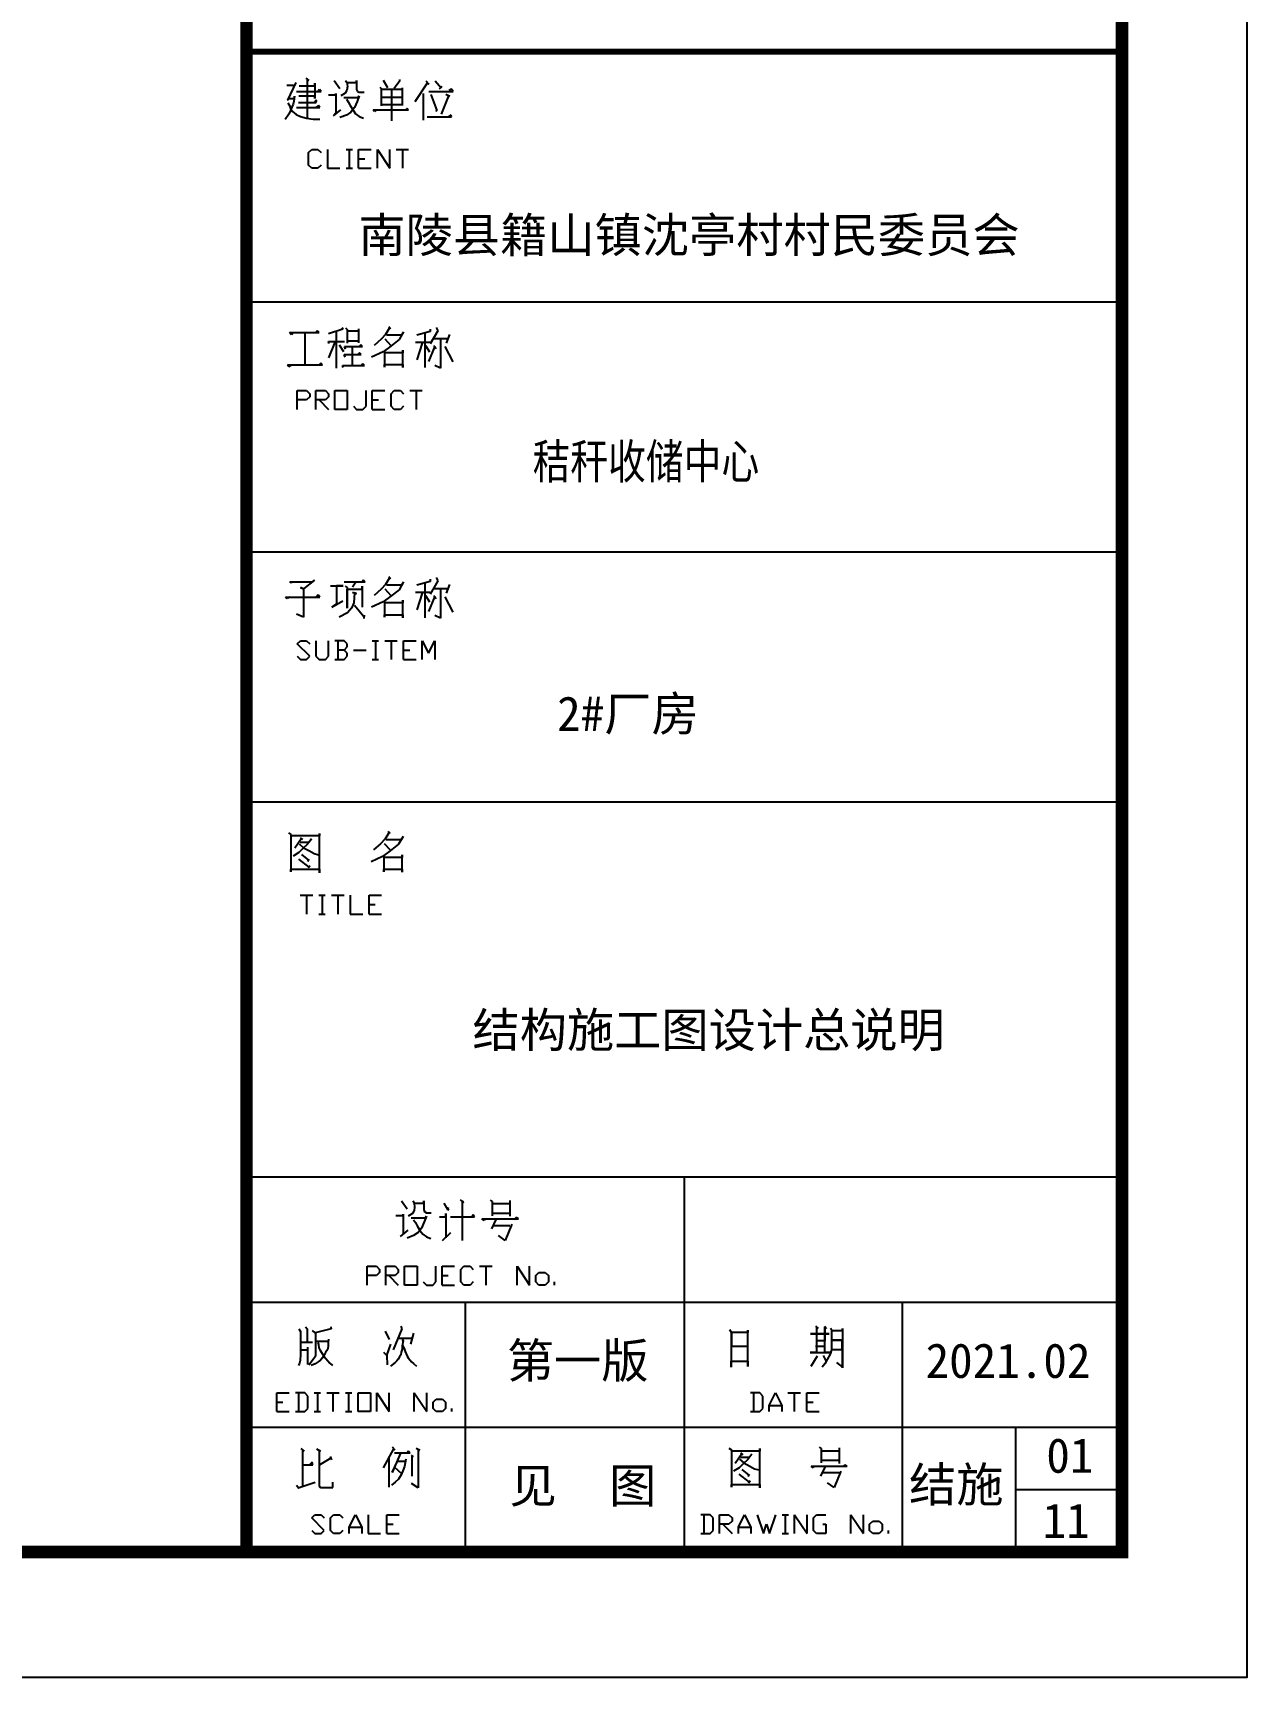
# Model space of a CAD drawing. Extents: x -307088 to 5640332, y -3541089 to -2181377.
# Drawn here: x 5553968 to 5563676, y -3063089 to -3049939 of the extents above; entities that cross this region are included whole.
import ezdxf

# ---------------------------------------------------------------- set-up
doc = ezdxf.new("R2010")
doc.units = 0
doc.header["$LTSCALE"] = 100
doc.header["$MEASUREMENT"] = 0
doc.layers.add('PUB_TITLE', color=4, linetype='CONTINUOUS')
doc.layers.add('WINDOW_TEXT', color=7, linetype='CONTINUOUS')
doc.styles.add('图签2', font='simhei.ttf', dxfattribs={"height": 1000})

# ---------------------------------------------------------------- blocks, each defined once
blk = doc.blocks.new('A$C14C63DED')
at = {"layer": 'PUB_TITLE'}
for p, q in [((373, 11756), (425, 11756)), ((443, 11777), (376, 11637)), ((450, 11707), (646, 11707)), ((471, 11752), (597, 11752)), ((523, 11812), (548, 11794)), ((534, 11801), (534, 11497)), ((548, 11794), (534, 11801)), ((597, 11773), (597, 11651)), ((597, 11752), (597, 11773)), ((632, 11721), (621, 11707)), ((646, 11707), (632, 11721)), ((751, 11794), (796, 11731)), ((852, 11717), (838, 11693)), ((842, 11794), (852, 11777)), ((852, 11777), (856, 11745)), ((856, 11745), (852, 11717)), ((856, 11777), (929, 11777)), ((929, 11794), (929, 11721)), ((929, 11777), (929, 11794)), ((929, 11721), (936, 11707)), ((936, 11707), (950, 11700)), ((1115, 11742), (1125, 11731)), ((1125, 11731), (1125, 11591)), ((1132, 11724), (1293, 11724)), ((1143, 11798), (1178, 11738)), ((1209, 11721), (1209, 11472)), ((1276, 11791), (1230, 11731)), ((1269, 11801), (1276, 11791)), ((1293, 11735), (1293, 11595)), ((1493, 11773), (1395, 11623)), ((1482, 11791), (1507, 11766)), ((1507, 11766), (1493, 11773)), ((1507, 11707), (1703, 11707)), ((1559, 11791), (1605, 11735)), ((1612, 11745), (1591, 11724)), ((1605, 11735), (1612, 11745)), ((1685, 11728), (1668, 11714)), ((1703, 11707), (1685, 11728)), ((376, 11637), (390, 11651)), ((380, 11616), (394, 11595)), ((390, 11651), (432, 11651)), ((394, 11595), (401, 11570)), ((411, 11581), (401, 11553)), ((422, 11605), (411, 11581)), ((429, 11630), (422, 11605)), ((432, 11668), (429, 11630)), ((432, 11651), (432, 11668)), ((450, 11577), (635, 11577)), ((464, 11619), (607, 11619)), ((597, 11668), (467, 11668)), ((604, 11633), (593, 11623)), ((597, 11651), (597, 11668)), ((611, 11623), (604, 11637)), ((607, 11637), (604, 11633)), ((625, 11595), (604, 11577)), ((607, 11619), (607, 11637)), ((635, 11577), (625, 11595)), ((705, 11679), (765, 11679)), ((765, 11689), (765, 11532)), ((765, 11679), (765, 11689)), ((838, 11693), (803, 11672)), ((828, 11658), (943, 11658)), ((849, 11644), (863, 11623)), ((863, 11623), (877, 11595)), ((877, 11595), (901, 11556)), ((912, 11577), (884, 11542)), ((933, 11626), (912, 11577)), ((950, 11672), (933, 11626)), ((943, 11658), (950, 11672)), ((950, 11700), (989, 11700)), ((1125, 11602), (1293, 11602)), ((1129, 11661), (1293, 11661)), ((1461, 11689), (1461, 11476)), ((1524, 11682), (1570, 11553)), ((1664, 11672), (1605, 11525)), ((1643, 11686), (1675, 11668)), ((1675, 11668), (1664, 11672)), ((387, 11525), (359, 11483)), ((401, 11553), (387, 11525)), ((401, 11570), (418, 11546)), ((418, 11546), (446, 11521)), ((446, 11521), (481, 11507)), ((481, 11507), (530, 11493)), ((530, 11493), (583, 11486)), ((583, 11486), (635, 11486)), ((744, 11511), (803, 11560)), ((765, 11532), (744, 11511)), ((849, 11518), (796, 11497)), ((884, 11542), (849, 11518)), ((901, 11556), (922, 11528)), ((922, 11528), (950, 11507)), ((950, 11507), (985, 11493)), ((1062, 11560), (1346, 11560)), ((1073, 11546), (1062, 11560)), ((1087, 11556), (1073, 11546)), ((1335, 11570), (1321, 11560)), ((1346, 11560), (1335, 11570)), ((1493, 11504), (1689, 11504)), ((1570, 11563), (1563, 11546)), ((1570, 11553), (1570, 11563)), ((1685, 11518), (1668, 11507)), ((1689, 11504), (1685, 11518)), ((546, 11218), (571, 11243)), ((546, 11118), (546, 11218)), ((571, 11243), (621, 11243)), ((621, 11243), (646, 11218)), ((696, 11243), (696, 11093)), ((846, 11243), (896, 11243)), ((871, 11243), (871, 11093)), ((946, 11243), (1046, 11243)), ((946, 11093), (946, 11243)), ((1096, 11243), (1196, 11093)), ((1096, 11093), (1096, 11243)), ((1196, 11093), (1196, 11243)), ((1246, 11243), (1346, 11243)), ((1296, 11243), (1296, 11093)), ((571, 11093), (546, 11118)), ((621, 11093), (571, 11093)), ((646, 11118), (621, 11093)), ((696, 11093), (796, 11093)), ((846, 11093), (896, 11093)), ((946, 11168), (996, 11168)), ((946, 11093), (1046, 11093)), ((50, 10025), (7050, 10025)), ((392, 9778), (630, 9778)), ((410, 9760), (392, 9778)), ((424, 9778), (410, 9760)), ((515, 9778), (515, 9519)), ((515, 9774), (515, 9519)), ((616, 9792), (602, 9774)), ((630, 9778), (616, 9792)), ((819, 9806), (704, 9767)), ((767, 9788), (767, 9494)), ((812, 9820), (819, 9806)), ((840, 9816), (854, 9802)), ((854, 9802), (854, 9694)), ((854, 9792), (949, 9792)), ((945, 9809), (945, 9697)), ((1162, 9764), (1127, 9725)), ((1194, 9816), (1162, 9764)), ((1169, 9760), (1288, 9760)), ((1187, 9827), (1201, 9809)), ((1201, 9809), (1194, 9816)), ((1306, 9785), (1271, 9722)), ((1288, 9760), (1306, 9785)), ((1519, 9788), (1411, 9757)), ((1474, 9774), (1474, 9498)), ((1519, 9806), (1519, 9788)), ((1579, 9792), (1519, 9687)), ((1540, 9732), (1663, 9732)), ((1565, 9820), (1579, 9792)), ((1600, 9732), (1600, 9494)), ((1673, 9764), (1645, 9694)), ((704, 9708), (833, 9708)), ((707, 9690), (704, 9708)), ((756, 9701), (704, 9575)), ((791, 9680), (826, 9627)), ((830, 9603), (966, 9603)), ((837, 9582), (830, 9603)), ((833, 9666), (977, 9666)), ((840, 9645), (833, 9666)), ((858, 9711), (949, 9711)), ((893, 9662), (893, 9515)), ((952, 9617), (938, 9599)), ((963, 9680), (945, 9662)), ((966, 9603), (952, 9617)), ((977, 9666), (963, 9680)), ((1141, 9624), (1050, 9582)), ((1127, 9725), (1071, 9676)), ((1204, 9669), (1141, 9624)), ((1145, 9634), (1152, 9627)), ((1152, 9627), (1152, 9501)), ((1155, 9729), (1204, 9676)), ((1299, 9617), (1159, 9617)), ((1271, 9722), (1204, 9669)), ((1299, 9638), (1299, 9617)), ((1299, 9498), (1299, 9638)), ((1400, 9701), (1519, 9701)), ((1453, 9694), (1411, 9561)), ((1481, 9676), (1512, 9624)), ((1554, 9669), (1505, 9547)), ((1544, 9676), (1565, 9652)), ((1635, 9666), (1698, 9543)), ((378, 9519), (658, 9519)), ((389, 9505), (378, 9519)), ((406, 9515), (389, 9505)), ((644, 9533), (630, 9519)), ((658, 9519), (644, 9533)), ((816, 9515), (994, 9515)), ((823, 9498), (816, 9515)), ((980, 9529), (966, 9512)), ((994, 9515), (980, 9529)), ((1152, 9522), (1299, 9522)), ((1152, 9501), (1152, 9522)), ((1299, 9522), (1299, 9498)), ((1600, 9494), (1554, 9515)), ((455, 9314), (530, 9314)), ((455, 9164), (455, 9314)), ((530, 9239), (455, 9239)), ((530, 9314), (555, 9289)), ((555, 9264), (530, 9239)), ((555, 9289), (555, 9264)), ((605, 9314), (680, 9314)), ((605, 9164), (605, 9314)), ((680, 9239), (605, 9239)), ((630, 9239), (705, 9164)), ((680, 9314), (705, 9289)), ((705, 9264), (680, 9239)), ((705, 9289), (705, 9264)), ((755, 9314), (855, 9314)), ((755, 9164), (755, 9314)), ((855, 9314), (855, 9164)), ((1005, 9189), (1005, 9314)), ((1055, 9314), (1155, 9314)), ((1055, 9164), (1055, 9314)), ((1055, 9239), (1105, 9239)), ((1205, 9289), (1230, 9314)), ((1205, 9189), (1205, 9289)), ((1230, 9314), (1280, 9314)), ((1280, 9314), (1305, 9289)), ((1355, 9314), (1455, 9314)), ((1405, 9314), (1405, 9164)), ((855, 9164), (755, 9164)), ((905, 9189), (930, 9164)), ((930, 9164), (980, 9164)), ((980, 9164), (1005, 9189)), ((1055, 9164), (1155, 9164)), ((1230, 9164), (1205, 9189)), ((1280, 9164), (1230, 9164)), ((1305, 9189), (1280, 9164)), ((50, 8025), (7050, 8025)), ((396, 7785), (578, 7785)), ((406, 7774), (396, 7785)), ((417, 7785), (406, 7774)), ((592, 7799), (504, 7729)), ((578, 7785), (592, 7799)), ((830, 7785), (998, 7785)), ((924, 7781), (896, 7743)), ((984, 7799), (973, 7785)), ((998, 7785), (984, 7799)), ((1162, 7764), (1127, 7725)), ((1194, 7816), (1162, 7764)), ((1169, 7760), (1288, 7760)), ((1187, 7827), (1201, 7809)), ((1201, 7809), (1194, 7816)), ((1306, 7785), (1271, 7722)), ((1288, 7760), (1306, 7785)), ((1519, 7788), (1411, 7757)), ((1474, 7774), (1474, 7498)), ((1519, 7806), (1519, 7788)), ((1579, 7792), (1519, 7687)), ((1565, 7820), (1579, 7792)), ((1673, 7764), (1645, 7694)), ((361, 7662), (637, 7662)), ((375, 7652), (361, 7662)), ((392, 7666), (375, 7652)), ((480, 7739), (504, 7729)), ((504, 7729), (480, 7739)), ((504, 7729), (504, 7501)), ((623, 7680), (609, 7666)), ((637, 7662), (623, 7680)), ((721, 7753), (823, 7753)), ((732, 7582), (819, 7634)), ((770, 7753), (770, 7606)), ((823, 7753), (770, 7753)), ((837, 7750), (854, 7739)), ((854, 7739), (854, 7575)), ((854, 7725), (973, 7725)), ((854, 7575), (854, 7725)), ((896, 7701), (928, 7690)), ((914, 7697), (907, 7617)), ((928, 7690), (914, 7697)), ((973, 7750), (973, 7582)), ((973, 7725), (973, 7750)), ((1127, 7725), (1071, 7676)), ((1204, 7669), (1141, 7624)), ((1145, 7634), (1152, 7627)), ((1152, 7627), (1152, 7501)), ((1155, 7729), (1204, 7676)), ((1271, 7722), (1204, 7669)), ((1299, 7638), (1299, 7617)), ((1299, 7498), (1299, 7638)), ((1400, 7701), (1519, 7701)), ((1453, 7694), (1411, 7561)), ((1481, 7676), (1512, 7624)), ((1554, 7669), (1505, 7547)), ((1540, 7732), (1663, 7732)), ((1544, 7676), (1565, 7652)), ((1600, 7732), (1600, 7494)), ((1635, 7666), (1698, 7543)), ((504, 7501), (448, 7526)), ((770, 7606), (732, 7582)), ((858, 7536), (791, 7501)), ((889, 7575), (858, 7536)), ((907, 7617), (889, 7575)), ((914, 7599), (987, 7508)), ((991, 7519), (987, 7491)), ((987, 7508), (991, 7519)), ((1141, 7624), (1050, 7582)), ((1152, 7522), (1299, 7522)), ((1152, 7501), (1152, 7522)), ((1299, 7617), (1159, 7617)), ((1299, 7522), (1299, 7498)), ((1600, 7494), (1554, 7515)), ((455, 7289), (480, 7314)), ((555, 7189), (455, 7289)), ((480, 7314), (530, 7314)), ((530, 7314), (555, 7289)), ((605, 7314), (605, 7189)), ((705, 7189), (705, 7314)), ((830, 7314), (755, 7314)), ((780, 7314), (780, 7164)), ((830, 7239), (780, 7239)), ((855, 7289), (830, 7314)), ((830, 7239), (855, 7264)), ((855, 7214), (830, 7239)), ((855, 7264), (855, 7289)), ((905, 7239), (1005, 7239)), ((1055, 7314), (1105, 7314)), ((1080, 7314), (1080, 7164)), ((1155, 7314), (1255, 7314)), ((1205, 7314), (1205, 7164)), ((1305, 7314), (1405, 7314)), ((1305, 7164), (1305, 7314)), ((1305, 7239), (1355, 7239)), ((1455, 7314), (1505, 7214)), ((1455, 7164), (1455, 7314)), ((1505, 7214), (1555, 7314)), ((1555, 7314), (1555, 7164)), ((455, 7189), (480, 7164)), ((480, 7164), (530, 7164)), ((530, 7164), (555, 7189)), ((605, 7189), (630, 7164)), ((630, 7164), (680, 7164)), ((680, 7164), (705, 7189)), ((755, 7164), (830, 7164)), ((830, 7164), (855, 7189)), ((855, 7189), (855, 7214)), ((1055, 7164), (1105, 7164)), ((1305, 7164), (1405, 7164)), ((50, 6025), (7050, 6025)), ((1182, 5791), (1196, 5773)), ((384, 5777), (405, 5763)), ((405, 5763), (405, 5465)), ((632, 5752), (405, 5752)), ((489, 5731), (436, 5654)), ((471, 5689), (506, 5658)), ((478, 5738), (496, 5724)), ((478, 5703), (548, 5703)), ((496, 5724), (489, 5731)), ((538, 5686), (499, 5651)), ((506, 5658), (552, 5633)), ((569, 5728), (538, 5686)), ((548, 5703), (569, 5728)), ((632, 5773), (632, 5752)), ((632, 5458), (632, 5773)), ((1122, 5689), (1066, 5640)), ((1157, 5728), (1122, 5689)), ((1150, 5693), (1199, 5640)), ((1189, 5780), (1157, 5728)), ((1164, 5724), (1283, 5724)), ((1196, 5773), (1189, 5780)), ((1266, 5686), (1199, 5633)), ((1301, 5749), (1266, 5686)), ((1283, 5724), (1301, 5749)), ((468, 5619), (422, 5591)), ((464, 5567), (548, 5504)), ((499, 5651), (468, 5619)), ((489, 5605), (545, 5560)), ((548, 5567), (538, 5549)), ((545, 5560), (548, 5567)), ((552, 5633), (590, 5612)), ((590, 5612), (625, 5602)), ((1136, 5588), (1045, 5546)), ((1199, 5633), (1136, 5588)), ((1140, 5598), (1147, 5591)), ((1147, 5591), (1147, 5465)), ((1294, 5581), (1154, 5581)), ((1294, 5602), (1294, 5581)), ((1294, 5462), (1294, 5602)), ((405, 5486), (632, 5486)), ((405, 5465), (405, 5486)), ((555, 5514), (541, 5497)), ((548, 5504), (555, 5514)), ((632, 5486), (632, 5458)), ((1147, 5486), (1294, 5486)), ((1147, 5465), (1147, 5486)), ((1294, 5486), (1294, 5462)), ((479, 5278), (579, 5278)), ((529, 5278), (529, 5128)), ((629, 5278), (679, 5278)), ((654, 5278), (654, 5128)), ((729, 5278), (829, 5278)), ((779, 5278), (779, 5128)), ((879, 5278), (879, 5128)), ((1029, 5278), (1129, 5278)), ((1029, 5128), (1029, 5278)), ((1029, 5203), (1079, 5203)), ((629, 5128), (679, 5128)), ((879, 5128), (979, 5128)), ((1029, 5128), (1129, 5128)), ((50, 3025), (7050, 3025)), ((3549, 3025), (3549, 25)), ((1288, 2833), (1334, 2770)), ((1379, 2833), (1390, 2816)), ((1390, 2816), (1393, 2784)), ((1393, 2784), (1390, 2756)), ((1393, 2816), (1467, 2816)), ((1467, 2833), (1467, 2760)), ((1467, 2816), (1467, 2833)), ((1628, 2816), (1659, 2760)), ((1666, 2770), (1645, 2781)), ((1659, 2760), (1666, 2770)), ((1757, 2844), (1785, 2819)), ((1775, 2833), (1775, 2518)), ((1785, 2819), (1775, 2833)), ((1999, 2840), (2013, 2830)), ((2009, 2812), (2153, 2812)), ((2013, 2830), (2013, 2714)), ((2156, 2837), (2156, 2711)), ((1243, 2718), (1302, 2718)), ((1302, 2728), (1302, 2571)), ((1302, 2718), (1302, 2728)), ((1376, 2732), (1341, 2711)), ((1365, 2697), (1481, 2697)), ((1390, 2756), (1376, 2732)), ((1386, 2683), (1400, 2662)), ((1400, 2662), (1414, 2634)), ((1414, 2634), (1439, 2595)), ((1470, 2665), (1449, 2616)), ((1467, 2760), (1474, 2746)), ((1488, 2711), (1470, 2665)), ((1474, 2746), (1488, 2739)), ((1481, 2697), (1488, 2711)), ((1488, 2739), (1526, 2739)), ((1593, 2707), (1642, 2707)), ((1642, 2732), (1642, 2539)), ((1642, 2707), (1642, 2732)), ((1680, 2707), (1873, 2707)), ((1862, 2725), (1852, 2707)), ((1873, 2707), (1862, 2725)), ((1932, 2690), (2223, 2690)), ((1950, 2676), (1932, 2690)), ((1957, 2686), (1950, 2676)), ((2009, 2735), (2153, 2735)), ((2044, 2686), (2009, 2609)), ((2020, 2637), (2156, 2637)), ((2170, 2648), (2118, 2518)), ((2205, 2700), (2188, 2686)), ((2223, 2690), (2205, 2700)), ((1281, 2550), (1341, 2599)), ((1302, 2571), (1281, 2550)), ((1386, 2557), (1334, 2536)), ((1421, 2581), (1386, 2557)), ((1449, 2616), (1421, 2581)), ((1439, 2595), (1460, 2567)), ((1460, 2567), (1488, 2546)), ((1488, 2546), (1523, 2532)), ((1617, 2518), (1684, 2581)), ((2118, 2518), (2065, 2557)), ((1013, 2311), (1088, 2311)), ((1013, 2161), (1013, 2311)), ((1088, 2236), (1013, 2236)), ((1088, 2311), (1113, 2286)), ((1113, 2261), (1088, 2236)), ((1113, 2286), (1113, 2261)), ((1163, 2311), (1238, 2311)), ((1163, 2161), (1163, 2311)), ((1238, 2236), (1163, 2236)), ((1188, 2236), (1263, 2161)), ((1238, 2311), (1263, 2286)), ((1263, 2261), (1238, 2236)), ((1263, 2286), (1263, 2261)), ((1313, 2311), (1413, 2311)), ((1313, 2161), (1313, 2311)), ((1413, 2311), (1413, 2161)), ((1563, 2186), (1563, 2311)), ((1613, 2311), (1713, 2311)), ((1613, 2161), (1613, 2311)), ((1613, 2236), (1663, 2236)), ((1763, 2286), (1788, 2311)), ((1763, 2186), (1763, 2286)), ((1788, 2311), (1838, 2311)), ((1838, 2311), (1863, 2286)), ((1913, 2311), (2013, 2311)), ((1963, 2311), (1963, 2161)), ((2213, 2311), (2313, 2161)), ((2213, 2161), (2213, 2311)), ((2313, 2161), (2313, 2311)), ((2363, 2236), (2388, 2261)), ((2363, 2186), (2363, 2236)), ((2388, 2261), (2438, 2261)), ((2438, 2261), (2463, 2236)), ((2463, 2236), (2463, 2186)), ((1413, 2161), (1313, 2161)), ((1463, 2186), (1488, 2161)), ((1488, 2161), (1538, 2161)), ((1538, 2161), (1563, 2186)), ((1613, 2161), (1713, 2161)), ((1788, 2161), (1763, 2186)), ((1838, 2161), (1788, 2161)), ((1863, 2186), (1838, 2161)), ((2388, 2161), (2363, 2186)), ((2438, 2161), (2388, 2161)), ((2463, 2186), (2438, 2161)), ((2513, 2161), (2513, 2186)), ((50, 2025), (7050, 2025)), ((1799, 2025), (1799, 25)), ((5291, 2025), (5291, 25)), ((468, 1810), (482, 1789)), ((482, 1789), (482, 1589)), ((521, 1827), (535, 1810)), ((535, 1810), (535, 1705)), ((598, 1778), (577, 1796)), ((727, 1810), (598, 1778)), ((601, 1782), (601, 1593)), ((605, 1712), (706, 1712)), ((706, 1729), (703, 1701)), ((724, 1827), (727, 1810)), ((1158, 1792), (1189, 1726)), ((1291, 1810), (1221, 1642)), ((1259, 1736), (1375, 1736)), ((1284, 1831), (1291, 1810)), ((1294, 1729), (1301, 1715)), ((1301, 1715), (1294, 1673)), ((1385, 1775), (1361, 1687)), ((3911, 1806), (3925, 1785)), ((3925, 1785), (3925, 1505)), ((3928, 1782), (3928, 1673)), ((4058, 1782), (3928, 1782)), ((4058, 1799), (4058, 1782)), ((4058, 1509), (4058, 1799)), ((4558, 1771), (4709, 1771)), ((4674, 1771), (4558, 1771)), ((4600, 1831), (4621, 1813)), ((4674, 1715), (4604, 1715)), ((4607, 1824), (4607, 1621)), ((4621, 1813), (4607, 1824)), ((4670, 1831), (4688, 1813)), ((4674, 1824), (4674, 1771)), ((4674, 1621), (4674, 1824)), ((4674, 1771), (4674, 1715)), ((4709, 1771), (4674, 1771)), ((4719, 1817), (4726, 1799)), ((4726, 1799), (4726, 1642)), ((4726, 1796), (4814, 1796)), ((4733, 1719), (4810, 1719)), ((4814, 1719), (4733, 1719)), ((4810, 1719), (4810, 1642)), ((4814, 1813), (4814, 1498)), ((4814, 1796), (4814, 1813)), ((4814, 1498), (4814, 1719)), ((482, 1589), (479, 1572)), ((482, 1705), (577, 1705)), ((486, 1642), (538, 1642)), ((538, 1663), (538, 1526)), ((601, 1593), (591, 1575)), ((619, 1701), (626, 1684)), ((626, 1684), (629, 1659)), ((629, 1659), (636, 1642)), ((636, 1642), (654, 1614)), ((657, 1579), (640, 1561)), ((654, 1614), (668, 1593)), ((671, 1600), (657, 1579)), ((668, 1593), (685, 1572)), ((682, 1621), (671, 1600)), ((692, 1638), (682, 1621)), ((699, 1652), (692, 1638)), ((703, 1673), (699, 1652)), ((703, 1701), (703, 1673)), ((1144, 1624), (1172, 1596)), ((1172, 1596), (1203, 1687)), ((1172, 1596), (1175, 1523)), ((1273, 1586), (1263, 1568)), ((1284, 1603), (1273, 1586)), ((1287, 1624), (1284, 1603)), ((1294, 1649), (1287, 1624)), ((1294, 1673), (1294, 1649)), ((1298, 1680), (1305, 1663)), ((1305, 1663), (1312, 1645)), ((1312, 1645), (1319, 1628)), ((1319, 1628), (1326, 1610)), ((1326, 1610), (1333, 1593)), ((1333, 1593), (1343, 1579)), ((1343, 1579), (1357, 1561)), ((3928, 1673), (4061, 1673)), ((4555, 1621), (4716, 1621)), ((4607, 1621), (4555, 1621)), ((4611, 1593), (4562, 1509)), ((4600, 1673), (4674, 1673)), ((4660, 1596), (4681, 1554)), ((4716, 1621), (4674, 1621)), ((4716, 1607), (4691, 1565)), ((4726, 1642), (4716, 1607)), ((4810, 1642), (4733, 1642)), ((472, 1537), (465, 1516)), ((479, 1558), (472, 1537)), ((479, 1572), (479, 1558)), ((591, 1575), (549, 1519)), ((598, 1530), (566, 1516)), ((622, 1547), (598, 1530)), ((640, 1561), (622, 1547)), ((685, 1572), (699, 1554)), ((699, 1554), (717, 1537)), ((717, 1537), (738, 1516)), ((1238, 1540), (1200, 1512)), ((1252, 1554), (1238, 1540)), ((1263, 1568), (1252, 1554)), ((1357, 1561), (1368, 1547)), ((1368, 1547), (1385, 1533)), ((1385, 1533), (1410, 1512)), ((3925, 1551), (4058, 1551)), ((3925, 1505), (3925, 1551)), ((4058, 1551), (4058, 1509)), ((4674, 1530), (4653, 1505)), ((4691, 1565), (4674, 1530)), ((4768, 1540), (4814, 1505)), ((291, 1298), (391, 1298)), ((291, 1148), (291, 1298)), ((291, 1223), (341, 1223)), ((516, 1298), (441, 1298)), ((466, 1298), (466, 1148)), ((541, 1273), (516, 1298)), ((541, 1173), (541, 1273)), ((591, 1298), (641, 1298)), ((616, 1298), (616, 1148)), ((691, 1298), (791, 1298)), ((741, 1298), (741, 1148)), ((841, 1298), (891, 1298)), ((866, 1298), (866, 1148)), ((941, 1298), (1041, 1298)), ((941, 1148), (941, 1298)), ((1041, 1298), (1041, 1148)), ((1091, 1298), (1191, 1148)), ((1091, 1148), (1091, 1298)), ((1191, 1148), (1191, 1298)), ((1391, 1298), (1491, 1148)), ((1391, 1148), (1391, 1298)), ((1491, 1148), (1491, 1298)), ((1541, 1223), (1566, 1248)), ((1541, 1173), (1541, 1223)), ((1566, 1248), (1616, 1248)), ((1616, 1248), (1641, 1223)), ((1641, 1223), (1641, 1173)), ((4154, 1298), (4079, 1298)), ((4104, 1298), (4104, 1148)), ((4179, 1273), (4154, 1298)), ((4179, 1173), (4179, 1273)), ((4229, 1198), (4279, 1298)), ((4229, 1198), (4329, 1198)), ((4229, 1148), (4229, 1198)), ((4279, 1298), (4329, 1198)), ((4329, 1198), (4329, 1148)), ((4379, 1298), (4479, 1298)), ((4429, 1298), (4429, 1148)), ((4529, 1298), (4629, 1298)), ((4529, 1148), (4529, 1298)), ((4529, 1223), (4579, 1223)), ((291, 1148), (391, 1148)), ((441, 1148), (516, 1148)), ((516, 1148), (541, 1173)), ((591, 1148), (641, 1148)), ((841, 1148), (891, 1148)), ((1041, 1148), (941, 1148)), ((1566, 1148), (1541, 1173)), ((1616, 1148), (1566, 1148)), ((1641, 1173), (1616, 1148)), ((1691, 1148), (1691, 1173)), ((4079, 1148), (4154, 1148)), ((4154, 1148), (4179, 1173)), ((4529, 1148), (4629, 1148)), ((50, 1025), (7050, 1025)), ((6197, 1025), (6197, 25)), ((483, 853), (511, 832)), ((497, 839), (497, 549)), ((609, 850), (641, 832)), ((630, 839), (630, 556)), ((718, 790), (728, 762)), ((1225, 850), (1141, 699)), ((1215, 867), (1236, 843)), ((1281, 815), (1215, 661)), ((1236, 843), (1225, 850)), ((1232, 818), (1358, 818)), ((1344, 832), (1334, 818)), ((1358, 818), (1344, 832)), ((1365, 801), (1383, 787)), ((1372, 790), (1372, 633)), ((1383, 787), (1372, 790)), ((1407, 857), (1435, 839)), ((1421, 846), (1421, 538)), ((1435, 839), (1421, 846)), ((3905, 857), (3926, 843)), ((3926, 843), (3926, 545)), ((4153, 832), (3926, 832)), ((4010, 811), (3957, 734)), ((3999, 818), (4017, 804)), ((4017, 804), (4010, 811)), ((4090, 808), (4059, 766)), ((4069, 783), (4090, 808)), ((4153, 853), (4153, 832)), ((4153, 538), (4153, 853)), ((4629, 864), (4643, 853)), ((4640, 836), (4783, 836)), ((4643, 853), (4643, 738)), ((4787, 860), (4787, 734)), ((497, 724), (581, 724)), ((574, 745), (553, 724)), ((581, 724), (574, 745)), ((725, 776), (630, 720)), ((1187, 776), (1187, 545)), ((1215, 661), (1257, 752)), ((1232, 703), (1288, 654)), ((1257, 752), (1320, 752)), ((1299, 675), (1285, 643)), ((1313, 710), (1299, 675)), ((1323, 769), (1313, 710)), ((3989, 699), (3943, 671)), ((4020, 731), (3989, 699)), ((3992, 769), (4027, 738)), ((3999, 783), (4069, 783)), ((4010, 685), (4066, 640)), ((4059, 766), (4020, 731)), ((4027, 738), (4073, 713)), ((4073, 713), (4111, 692)), ((4111, 692), (4146, 682)), ((4563, 713), (4853, 713)), ((4580, 699), (4563, 713)), ((4587, 710), (4580, 699)), ((4640, 759), (4783, 759)), ((4675, 710), (4640, 633)), ((4650, 661), (4787, 661)), ((4801, 671), (4748, 542)), ((4836, 724), (4818, 710)), ((4853, 713), (4836, 724)), ((448, 559), (469, 535)), ((462, 538), (599, 584)), ((630, 556), (630, 549)), ((630, 549), (644, 542)), ((644, 542), (739, 542)), ((739, 542), (739, 584)), ((1239, 584), (1208, 559)), ((1264, 608), (1239, 584)), ((1285, 643), (1264, 608)), ((1421, 538), (1369, 573)), ((3926, 566), (4153, 566)), ((3926, 545), (3926, 566)), ((3985, 647), (4069, 584)), ((4069, 647), (4059, 629)), ((4076, 594), (4062, 577)), ((4066, 640), (4069, 647)), ((4069, 584), (4076, 594)), ((4153, 566), (4153, 538)), ((4748, 542), (4696, 580)), ((6197, 525), (7050, 525)), ((571, 298), (596, 323)), ((671, 198), (571, 298)), ((596, 323), (646, 323)), ((646, 323), (671, 298)), ((721, 298), (746, 323)), ((721, 198), (721, 298)), ((746, 323), (796, 323)), ((796, 323), (821, 298)), ((871, 223), (921, 323)), ((921, 323), (971, 223)), ((1021, 323), (1021, 173)), ((1171, 323), (1271, 323)), ((1171, 173), (1171, 323)), ((3757, 323), (3682, 323)), ((3707, 323), (3707, 173)), ((3782, 298), (3757, 323)), ((3782, 198), (3782, 298)), ((3832, 323), (3907, 323)), ((3832, 173), (3832, 323)), ((3907, 323), (3932, 298)), ((3932, 273), (3907, 248)), ((3932, 298), (3932, 273)), ((3982, 223), (4032, 323)), ((4032, 323), (4082, 223)), ((4132, 323), (4182, 173)), ((4232, 173), (4282, 323)), ((4332, 323), (4382, 323)), ((4357, 323), (4357, 173)), ((4432, 323), (4532, 173)), ((4432, 173), (4432, 323)), ((4532, 173), (4532, 323)), ((4582, 298), (4607, 323)), ((4582, 198), (4582, 298)), ((4607, 323), (4682, 323)), ((4882, 323), (4982, 173)), ((4882, 173), (4882, 323)), ((4982, 173), (4982, 323)), ((5032, 248), (5057, 273)), ((5057, 273), (5107, 273)), ((5107, 273), (5132, 248)), ((571, 198), (596, 173)), ((596, 173), (646, 173)), ((646, 173), (671, 198)), ((746, 173), (721, 198)), ((796, 173), (746, 173)), ((821, 198), (796, 173)), ((871, 223), (971, 223)), ((871, 173), (871, 223)), ((971, 223), (971, 173)), ((1021, 173), (1121, 173)), ((1171, 248), (1221, 248)), ((1171, 173), (1271, 173)), ((3682, 173), (3757, 173)), ((3757, 173), (3782, 198)), ((3907, 248), (3832, 248)), ((3857, 248), (3932, 173)), ((3982, 223), (4082, 223)), ((3982, 173), (3982, 223)), ((4082, 223), (4082, 173)), ((4182, 173), (4207, 248)), ((4207, 248), (4232, 173)), ((4332, 173), (4382, 173)), ((4607, 173), (4582, 198)), ((4682, 173), (4607, 173)), ((4657, 248), (4682, 248)), ((4682, 248), (4682, 173)), ((5032, 198), (5032, 248)), ((5057, 173), (5032, 198)), ((5107, 173), (5057, 173)), ((5132, 198), (5107, 173)), ((5132, 248), (5132, 198)), ((5182, 173), (5182, 198))]:
    blk.add_line(p, q, dxfattribs=at)
at = {"layer": 'PUB_TITLE', "const_width": 100}
blk.add_lwpolyline([(50, 57425), (50, 25)], dxfattribs=at)
at = {"layer": 'PUB_TITLE', "const_width": 50}
blk.add_lwpolyline([(50, 25), (50, 12025), (7050, 12025), (7050, 25)], close=True, dxfattribs=at)
at = {"layer": 'PUB_TITLE', "color": 6, "style": '图签2'}
for s, height, p in [('南陵县籍山镇沈亭村村民委员会', 276.89, (944, 10420)), ('2#厂房', 276.9, (2533, 6592))]:
    blk.add_text(s, height=height, dxfattribs=at).set_placement(p)
at = {"layer": 'PUB_TITLE', "color": 6, "style": '图签2', "width": 0.8}
blk.add_text('秸秆收储中心', height=276.9, dxfattribs=at).set_placement((2336, 8609))
at = {"layer": 'PUB_TITLE', "style": '图签2'}
for s, height, p in [('第一版', 276.9, (2131, 1418)), ('2021.02', 276.9, (5479, 1418)), ('见', 277, (2152, 418)), ('图', 277, (2949, 418)), ('结施', 276.9, (5347, 427)), ('11', 276.9, (6415, 138))]:
    blk.add_text(s, height=height, dxfattribs=at).set_placement(p)

msp = doc.modelspace()

# ---------------------------------------------------------------- linework, layer by layer
at = {"layer": 'PUB_TITLE'}
msp.add_lwpolyline([(5479576.3, -3063089.1), (5563676.3, -3063089.1), (5563676.3, -3003689.1), (5479576.3, -3003689.1)], close=True, dxfattribs=at)
at = {"layer": 'PUB_TITLE', "const_width": 100}
msp.add_lwpolyline([(5482076.3, -3062089.1), (5562676.3, -3062089.1), (5562676.3, -3004689.1), (5482076.3, -3004689.1)], close=True, dxfattribs=at)

# ---------------------------------------------------------------- block references
at = {"layer": 'WINDOW_TEXT'}
msp.add_blockref('A$C14C63DED', (5555626.3, -3062114.1), dxfattribs=at)

# ---------------------------------------------------------------- texts
at = {"layer": 'PUB_TITLE', "color": 0, "style": '图签2'}
for s, p in [('结构施工图设计总说明', (5557482.5, -3058051.4)), ('01', (5562070.7, -3061454.7))]:
    msp.add_text(s, height=276.89, dxfattribs=at).set_placement(p)

doc.saveas('drawing.dxf')
